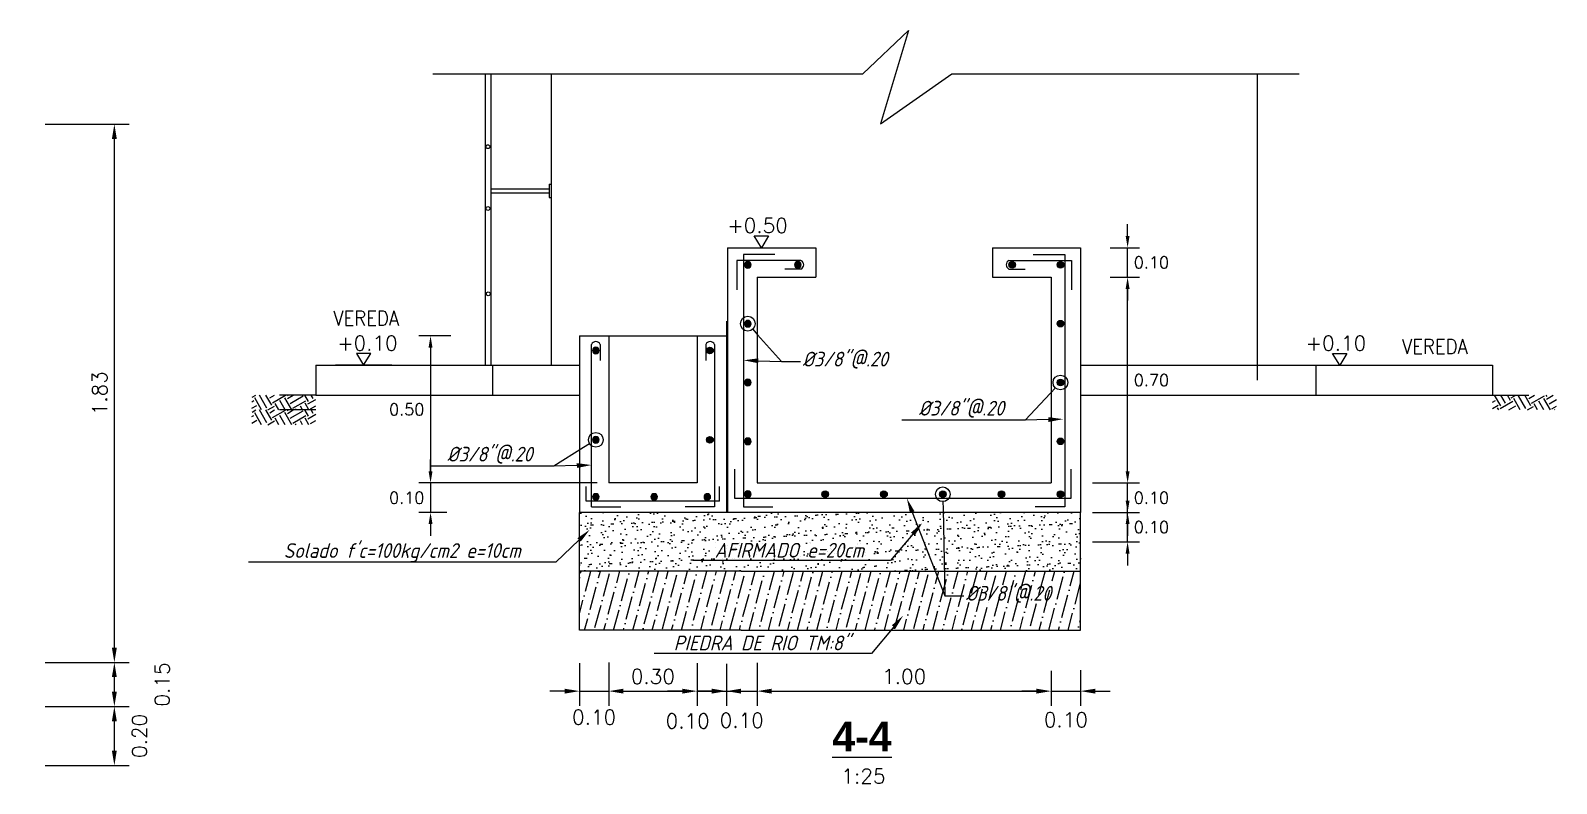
# Model space of a CAD drawing. Header units: metres. Extents: x -90 to 2507, y -28 to 972.
# Drawn here: x -75.85 to -70.66, y -12.04 to -9.48 of the extents above; entities that cross this region are included whole.
import ezdxf
from ezdxf import colors
from ezdxf.entities.mleader import LeaderData, LeaderLine
from ezdxf.enums import TextEntityAlignment as Align
from ezdxf.math import Vec2, Vec3

# ---------------------------------------------------------------- set-up
doc = ezdxf.new("R2010")
doc.units = ezdxf.units.M
for name, color, linetype in [('A-NIVEL DE TERRENO NATURAL', 34, 'Continuous'), ('A-NIVELES', 7, 'Continuous'), ('C-CASCO-01', 1, 'Continuous'), ('C-FIERRO-04', 4, 'Continuous'), ('G-achurado', 9, 'Continuous'), ('G-acotado', 8, 'Continuous'), ('G-textos-notas', 7, 'Continuous'), ('G-textos-titulos', 4, 'Continuous'), ('S-TUBERIAS-NUEVAS', 3, 'Continuous')]:
    doc.layers.add(name, color=color, linetype=linetype)
doc.layers.add('C - SECCIONES - REFUERZOS', color=8, linetype='Continuous', lineweight=20)
doc.styles.add('01COTAS', font='romans.shx')
doc.styles.add('25-NOTAS', font='romans.shx', dxfattribs={"height": 0.05})
doc.styles.add('25-TITULO', font='arialbd.ttf', dxfattribs={"height": 0.1})
doc.styles.add('PRISMA-TEXTOS-GENERALES', font='isocp.shx', dxfattribs={"oblique": 15})
doc.styles.add('ROMANS', font='romans.shx')
doc.dimstyles.new('DIM-20-CORTE', dxfattribs={"dimscale": 0.02, "dimtxt": 2, "dimasz": 2, "dimexe": 2, "dimexo": 2, "dimgap": 1, "dimtad": 2, "dimtih": 1, "dimtoh": 1, "dimzin": 1, "dimdsep": 46, "dimtxsty": '01COTAS', "dimcen": 25, "dimclrd": 9, "dimclre": 9, "dimclrt": 7, "dimadec": 0, "dimazin": 0, "dimtfac": 1, "dimtmove": 2, "dimatfit": 3, "dimfxl": 1, "dimtolj": 1, "dimtzin": 0, "dimarcsym": 0})
doc.dimstyles.new('DIM-25-PLANTA', dxfattribs={"dimscale": 0.025, "dimtxt": 2, "dimasz": 2, "dimexe": 2, "dimexo": 2, "dimgap": 1, "dimtad": 1, "dimzin": 1, "dimdsep": 46, "dimtxsty": '01COTAS', "dimcen": 25, "dimclrd": 256, "dimclre": 256, "dimclrt": 7, "dimadec": 0, "dimazin": 0, "dimtfac": 1, "dimtmove": 2, "dimatfit": 3, "dimfxl": 1, "dimtolj": 1, "dimtzin": 0, "dimarcsym": 0})

# ---------------------------------------------------------------- blocks, each defined once
blk = doc.blocks.new('*D400')
at = {"layer": 'Defpoints', "color": 0, "transparency": 16777216}
for p in [(-75.85, -11.778), (-75.565, -11.778), (-75.85, -11.978)]:
    blk.add_point(p, dxfattribs=at)
at = {"layer": 'G-acotado', "lineweight": -2, "transparency": 16777216}
for p, q in [((-75.8, -11.778), (-75.515, -11.778)), ((-75.565, -11.928), (-75.565, -11.828)), ((-75.8, -11.978), (-75.515, -11.978))]:
    blk.add_line(p, q, dxfattribs=at)
at = {"layer": 'G-acotado', "transparency": 16777216}
for points in [[(-75.5734, -11.828), (-75.5567, -11.828), (-75.565, -11.778)], [(-75.5734, -11.928), (-75.5567, -11.928), (-75.565, -11.978)]]:
    blk.add_solid(points, dxfattribs=at)
at = {"layer": 'G-acotado', "color": 7, "transparency": 16777216, "insert": (-75.4794, -11.878), "char_height": 0.05, "attachment_point": 5, "rotation": 90, "style": '01COTAS'}
blk.add_mtext('\\A1;0.20', dxfattribs=at)
blk = doc.blocks.new('*D401')
at = {"layer": 'Defpoints', "color": 0, "transparency": 16777216}
for p in [(-75.85, -11.628), (-75.565, -11.628), (-75.85, -11.778)]:
    blk.add_point(p, dxfattribs=at)
at = {"layer": 'G-acotado', "lineweight": -2, "transparency": 16777216}
for p, q in [((-75.8, -11.628), (-75.515, -11.628)), ((-75.565, -11.728), (-75.565, -11.678)), ((-75.8, -11.778), (-75.515, -11.778))]:
    blk.add_line(p, q, dxfattribs=at)
at = {"layer": 'G-acotado', "transparency": 16777216}
for points in [[(-75.5734, -11.678), (-75.5567, -11.678), (-75.565, -11.628)], [(-75.5734, -11.728), (-75.5567, -11.728), (-75.565, -11.778)]]:
    blk.add_solid(points, dxfattribs=at)
at = {"layer": 'G-acotado', "color": 7, "transparency": 16777216, "insert": (-75.4025, -11.703), "char_height": 0.05, "attachment_point": 5, "rotation": 90, "style": '01COTAS'}
blk.add_mtext('\\A1;0.15', dxfattribs=at)
blk = doc.blocks.new('*D405')
at = {"layer": 'Defpoints', "color": 0, "transparency": 16777216}
for p in [(-75.85, -9.798), (-75.565, -9.798), (-75.85, -11.628)]:
    blk.add_point(p, dxfattribs=at)
at = {"layer": 'G-acotado', "lineweight": -2, "transparency": 16777216}
for p, q in [((-75.8, -9.798), (-75.515, -9.798)), ((-75.565, -11.578), (-75.565, -9.848)), ((-75.8, -11.628), (-75.515, -11.628))]:
    blk.add_line(p, q, dxfattribs=at)
at = {"layer": 'G-acotado', "transparency": 16777216}
for points in [[(-75.5734, -9.848), (-75.5567, -9.848), (-75.565, -9.798)], [(-75.5734, -11.578), (-75.5567, -11.578), (-75.565, -11.628)]]:
    blk.add_solid(points, dxfattribs=at)
at = {"layer": 'G-acotado', "color": 7, "transparency": 16777216, "insert": (-75.615, -10.713), "char_height": 0.05, "attachment_point": 5, "rotation": 90, "style": '01COTAS'}
blk.add_mtext('\\A1;1.83', dxfattribs=at)
blk = doc.blocks.new('NIVEL-CORTE')
at = {"color": 1}
blk.add_line((-4.79, 0), (4.79, 0), dxfattribs=at)
blk.add_lwpolyline([(0, 0), (-1.22, 2.01), (1.22, 2.01), (0, 0)])
at = {"style": 'ROMANS'}
blk.add_attdef('+1.50', text='', height=2, dxfattribs=at).set_placement((-0.45, 2.95), align=Align.CENTER)
blk = doc.blocks.new('PUNTO FIERRO')
at = {"layer": 'C - SECCIONES - REFUERZOS', "const_width": 0.0125}
blk.add_lwpolyline([(-0.00625, 0, 1), (0.00625, 0, 1)], format="xyb", close=True, dxfattribs=at)
at = {"layer": 'C - SECCIONES - REFUERZOS'}
blk.add_circle((0, 0), 0.0125, dxfattribs=at)
blk = doc.blocks.new('_DotBlank')
at = {"color": 0, "linetype": 'ByBlock', "lineweight": -2}
blk.add_line((-0.5, 0), (-1, 0), dxfattribs=at)
blk.add_circle((0, 0), 0.5, dxfattribs=at)
blk = doc.blocks.new('*D459')
at = {"layer": 'Defpoints', "color": 0, "transparency": 16777216}
for p in [(-73.9841, -11.5806), (-73.8841, -11.5785), (-73.8841, -11.7257)]:
    blk.add_point(p, dxfattribs=at)
at = {"layer": 'G-acotado', "lineweight": -2, "transparency": 16777216}
for p, q in [((-73.9841, -11.6306), (-73.9841, -11.7757)), ((-73.8841, -11.6285), (-73.8841, -11.7757)), ((-74.0341, -11.7257), (-74.0841, -11.7257)), ((-73.9841, -11.7257), (-73.8841, -11.7257)), ((-73.8341, -11.7257), (-73.7841, -11.7257))]:
    blk.add_line(p, q, dxfattribs=at)
at = {"layer": 'G-acotado', "transparency": 16777216}
for points in [[(-74.0341, -11.7174), (-74.0341, -11.7341), (-73.9841, -11.7257)], [(-73.8341, -11.7174), (-73.8341, -11.7341), (-73.8841, -11.7257)]]:
    blk.add_solid(points, dxfattribs=at)
at = {"layer": 'G-acotado', "color": 7, "transparency": 16777216, "insert": (-73.9341, -11.8145), "char_height": 0.05, "attachment_point": 5, "style": '01COTAS'}
blk.add_mtext('\\A1;0.10', dxfattribs=at)
blk = doc.blocks.new('*D460')
at = {"layer": 'Defpoints', "color": 0, "transparency": 16777216}
for p in [(-73.8841, -11.5785), (-73.5841, -11.5806), (-73.5841, -11.7257)]:
    blk.add_point(p, dxfattribs=at)
at = {"layer": 'G-acotado', "lineweight": -2, "transparency": 16777216}
for p, q in [((-73.8841, -11.6285), (-73.8841, -11.7757)), ((-73.5841, -11.6306), (-73.5841, -11.7757)), ((-73.8341, -11.7257), (-73.6341, -11.7257))]:
    blk.add_line(p, q, dxfattribs=at)
at = {"layer": 'G-acotado', "transparency": 16777216}
for points in [[(-73.8341, -11.7174), (-73.8341, -11.7341), (-73.8841, -11.7257)], [(-73.6341, -11.7174), (-73.6341, -11.7341), (-73.5841, -11.7257)]]:
    blk.add_solid(points, dxfattribs=at)
at = {"layer": 'G-acotado', "color": 7, "transparency": 16777216, "insert": (-73.7341, -11.6757), "char_height": 0.05, "attachment_point": 5, "style": '01COTAS'}
blk.add_mtext('\\A1;0.30', dxfattribs=at)
blk = doc.blocks.new('*D461')
at = {"layer": 'Defpoints', "color": 0, "transparency": 16777216}
for p in [(-73.5841, -11.5806), (-73.4841, -11.5827), (-73.4841, -11.7257)]:
    blk.add_point(p, dxfattribs=at)
at = {"layer": 'G-acotado', "lineweight": -2, "transparency": 16777216}
for p, q in [((-73.5841, -11.6306), (-73.5841, -11.7757)), ((-73.4841, -11.6327), (-73.4841, -11.7757)), ((-73.6341, -11.7257), (-73.6841, -11.7257)), ((-73.5841, -11.7257), (-73.4841, -11.7257)), ((-73.4341, -11.7257), (-73.3841, -11.7257))]:
    blk.add_line(p, q, dxfattribs=at)
at = {"layer": 'G-acotado', "transparency": 16777216}
for points in [[(-73.6341, -11.7174), (-73.6341, -11.7341), (-73.5841, -11.7257)], [(-73.4341, -11.7174), (-73.4341, -11.7341), (-73.4841, -11.7257)]]:
    blk.add_solid(points, dxfattribs=at)
at = {"layer": 'G-acotado', "color": 7, "transparency": 16777216, "insert": (-73.6159, -11.8272), "char_height": 0.05, "attachment_point": 5, "style": '01COTAS'}
blk.add_mtext('\\A1;0.10', dxfattribs=at)
blk = doc.blocks.new('*D462')
at = {"layer": 'Defpoints', "color": 0, "transparency": 16777216}
for p in [(-73.4841, -11.5827), (-73.38, -11.5797), (-73.38, -11.7257)]:
    blk.add_point(p, dxfattribs=at)
at = {"layer": 'G-acotado', "lineweight": -2, "transparency": 16777216}
for p, q in [((-73.4841, -11.6327), (-73.4841, -11.7757)), ((-73.38, -11.6297), (-73.38, -11.7757)), ((-73.5341, -11.7257), (-73.5841, -11.7257)), ((-73.4841, -11.7257), (-73.38, -11.7257)), ((-73.33, -11.7257), (-73.28, -11.7257))]:
    blk.add_line(p, q, dxfattribs=at)
at = {"layer": 'G-acotado', "transparency": 16777216}
for points in [[(-73.5341, -11.7174), (-73.5341, -11.7341), (-73.4841, -11.7257)], [(-73.33, -11.7174), (-73.33, -11.7341), (-73.38, -11.7257)]]:
    blk.add_solid(points, dxfattribs=at)
at = {"layer": 'G-acotado', "color": 7, "transparency": 16777216, "insert": (-73.4321, -11.825), "char_height": 0.05, "attachment_point": 5, "style": '01COTAS'}
blk.add_mtext('\\A1;0.10', dxfattribs=at)
blk = doc.blocks.new('*D463')
at = {"layer": 'Defpoints', "color": 0, "transparency": 16777216}
for p in [(-73.38, -11.5797), (-72.38, -11.6061), (-72.38, -11.7257)]:
    blk.add_point(p, dxfattribs=at)
at = {"layer": 'G-acotado', "lineweight": -2, "transparency": 16777216}
for p, q in [((-73.38, -11.6297), (-73.38, -11.7757)), ((-72.38, -11.6561), (-72.38, -11.7757)), ((-73.33, -11.7257), (-72.43, -11.7257))]:
    blk.add_line(p, q, dxfattribs=at)
at = {"layer": 'G-acotado', "transparency": 16777216}
for points in [[(-73.33, -11.7174), (-73.33, -11.7341), (-73.38, -11.7257)], [(-72.43, -11.7174), (-72.43, -11.7341), (-72.38, -11.7257)]]:
    blk.add_solid(points, dxfattribs=at)
at = {"layer": 'G-acotado', "color": 7, "transparency": 16777216, "insert": (-72.88, -11.6757), "char_height": 0.05, "attachment_point": 5, "style": '01COTAS'}
blk.add_mtext('\\A1;1.00', dxfattribs=at)
blk = doc.blocks.new('*D464')
at = {"layer": 'Defpoints', "color": 0, "transparency": 16777216}
for p in [(-72.38, -11.6061), (-72.28, -11.604), (-72.28, -11.7257)]:
    blk.add_point(p, dxfattribs=at)
at = {"layer": 'G-acotado', "lineweight": -2, "transparency": 16777216}
for p, q in [((-72.38, -11.6561), (-72.38, -11.7757)), ((-72.28, -11.654), (-72.28, -11.7757)), ((-72.43, -11.7257), (-72.48, -11.7257)), ((-72.38, -11.7257), (-72.28, -11.7257)), ((-72.23, -11.7257), (-72.18, -11.7257))]:
    blk.add_line(p, q, dxfattribs=at)
at = {"layer": 'G-acotado', "transparency": 16777216}
for points in [[(-72.43, -11.7174), (-72.43, -11.7341), (-72.38, -11.7257)], [(-72.23, -11.7174), (-72.23, -11.7341), (-72.28, -11.7257)]]:
    blk.add_solid(points, dxfattribs=at)
at = {"layer": 'G-acotado', "color": 7, "transparency": 16777216, "insert": (-72.33, -11.8229), "char_height": 0.05, "attachment_point": 5, "style": '01COTAS'}
blk.add_mtext('\\A1;0.10', dxfattribs=at)
blk = doc.blocks.new('*D578')
at = {"layer": 'Defpoints', "color": 0, "transparency": 16777216}
for p in [(-72.28, -11.118), (-72.1203, -11.118), (-72.28, -11.218)]:
    blk.add_point(p, dxfattribs=at)
at = {"layer": 'G-acotado', "color": 9, "lineweight": -2, "transparency": 16777216}
for p, q in [((-72.1203, -11.078), (-72.1203, -11.038)), ((-72.24, -11.118), (-72.0803, -11.118)), ((-72.1203, -11.218), (-72.1203, -11.118)), ((-72.24, -11.218), (-72.0803, -11.218)), ((-72.1203, -11.258), (-72.1203, -11.298))]:
    blk.add_line(p, q, dxfattribs=at)
at = {"layer": 'G-acotado', "color": 9, "transparency": 16777216}
for points in [[(-72.1269, -11.078), (-72.1136, -11.078), (-72.1203, -11.118)], [(-72.1269, -11.258), (-72.1136, -11.258), (-72.1203, -11.218)]]:
    blk.add_solid(points, dxfattribs=at)
at = {"layer": 'G-acotado', "color": 7, "transparency": 16777216, "insert": (-72.0393, -11.168), "char_height": 0.04, "attachment_point": 5, "style": '01COTAS'}
blk.add_mtext('\\A1;0.10', dxfattribs=at)
blk = doc.blocks.new('*D579')
at = {"layer": 'Defpoints', "color": 0, "transparency": 16777216}
for p in [(-72.28, -11.018), (-72.1203, -11.018), (-72.28, -11.118)]:
    blk.add_point(p, dxfattribs=at)
at = {"layer": 'G-acotado', "color": 9, "lineweight": -2, "transparency": 16777216}
for p, q in [((-72.1203, -10.978), (-72.1203, -10.938)), ((-72.24, -11.018), (-72.0803, -11.018)), ((-72.1203, -11.118), (-72.1203, -11.018)), ((-72.24, -11.118), (-72.0803, -11.118)), ((-72.1203, -11.158), (-72.1203, -11.198))]:
    blk.add_line(p, q, dxfattribs=at)
at = {"layer": 'G-acotado', "color": 9, "transparency": 16777216}
for points in [[(-72.1269, -10.978), (-72.1136, -10.978), (-72.1203, -11.018)], [(-72.1269, -11.158), (-72.1136, -11.158), (-72.1203, -11.118)]]:
    blk.add_solid(points, dxfattribs=at)
at = {"layer": 'G-acotado', "color": 7, "transparency": 16777216, "insert": (-72.0393, -11.068), "char_height": 0.04, "attachment_point": 5, "style": '01COTAS'}
blk.add_mtext('\\A1;0.10', dxfattribs=at)
blk = doc.blocks.new('*D465')
at = {"layer": 'Defpoints', "color": 0, "transparency": 16777216}
for p in [(-72.2197, -10.318), (-72.1203, -10.318), (-72.28, -11.018)]:
    blk.add_point(p, dxfattribs=at)
at = {"layer": 'G-acotado', "color": 9, "lineweight": -2, "transparency": 16777216}
for p, q in [((-72.1797, -10.318), (-72.0803, -10.318)), ((-72.1203, -10.978), (-72.1203, -10.358)), ((-72.24, -11.018), (-72.0803, -11.018))]:
    blk.add_line(p, q, dxfattribs=at)
at = {"layer": 'G-acotado', "color": 9, "transparency": 16777216}
for points in [[(-72.1269, -10.358), (-72.1136, -10.358), (-72.1203, -10.318)], [(-72.1269, -10.978), (-72.1136, -10.978), (-72.1203, -11.018)]]:
    blk.add_solid(points, dxfattribs=at)
at = {"layer": 'G-acotado', "color": 7, "transparency": 16777216, "insert": (-72.0393, -10.668), "char_height": 0.04, "attachment_point": 5, "style": '01COTAS'}
blk.add_mtext('\\A1;0.70', dxfattribs=at)
blk = doc.blocks.new('*D466')
at = {"layer": 'Defpoints', "color": 0, "transparency": 16777216}
for p in [(-72.2197, -10.218), (-72.1203, -10.218), (-72.2197, -10.318)]:
    blk.add_point(p, dxfattribs=at)
at = {"layer": 'G-acotado', "color": 9, "lineweight": -2, "transparency": 16777216}
for p, q in [((-72.1203, -10.178), (-72.1203, -10.138)), ((-72.1797, -10.218), (-72.0803, -10.218)), ((-72.1203, -10.318), (-72.1203, -10.218)), ((-72.1797, -10.318), (-72.0803, -10.318)), ((-72.1203, -10.358), (-72.1203, -10.398))]:
    blk.add_line(p, q, dxfattribs=at)
at = {"layer": 'G-acotado', "color": 9, "transparency": 16777216}
for points in [[(-72.1269, -10.178), (-72.1136, -10.178), (-72.1203, -10.218)], [(-72.1269, -10.358), (-72.1136, -10.358), (-72.1203, -10.318)]]:
    blk.add_solid(points, dxfattribs=at)
at = {"layer": 'G-acotado', "color": 7, "transparency": 16777216, "insert": (-72.0393, -10.268), "char_height": 0.04, "attachment_point": 5, "style": '01COTAS'}
blk.add_mtext('\\A1;0.10', dxfattribs=at)
blk = doc.blocks.new('*D467')
at = {"layer": 'Defpoints', "color": 0, "transparency": 16777216}
for p in [(-74.3806, -10.5177), (-74.4901, -11.018), (-73.8841, -11.018)]:
    blk.add_point(p, dxfattribs=at)
at = {"layer": 'G-acotado', "color": 9, "lineweight": -2, "transparency": 16777216}
for p, q in [((-74.4206, -10.5177), (-74.5301, -10.5177)), ((-74.4901, -10.5577), (-74.4901, -10.978)), ((-73.9241, -11.018), (-74.5301, -11.018))]:
    blk.add_line(p, q, dxfattribs=at)
at = {"layer": 'G-acotado', "color": 9, "transparency": 16777216}
for points in [[(-74.4968, -10.5577), (-74.4834, -10.5577), (-74.4901, -10.5177)], [(-74.4968, -10.978), (-74.4834, -10.978), (-74.4901, -11.018)]]:
    blk.add_solid(points, dxfattribs=at)
at = {"layer": 'G-acotado', "color": 7, "transparency": 16777216, "insert": (-74.571, -10.7678), "char_height": 0.04, "attachment_point": 5, "style": '01COTAS'}
blk.add_mtext('\\A1;0.50', dxfattribs=at)
blk = doc.blocks.new('*D468')
at = {"layer": 'Defpoints', "color": 0, "transparency": 16777216}
for p in [(-74.404, -11.018), (-74.4901, -11.118), (-74.3946, -11.118)]:
    blk.add_point(p, dxfattribs=at)
at = {"layer": 'G-acotado', "color": 9, "lineweight": -2, "transparency": 16777216}
for p, q in [((-74.4901, -10.978), (-74.4901, -10.938)), ((-74.444, -11.018), (-74.5301, -11.018)), ((-74.4901, -11.018), (-74.4901, -11.118)), ((-74.4346, -11.118), (-74.5301, -11.118)), ((-74.4901, -11.158), (-74.4901, -11.198))]:
    blk.add_line(p, q, dxfattribs=at)
at = {"layer": 'G-acotado', "color": 9, "transparency": 16777216}
for points in [[(-74.4968, -10.978), (-74.4834, -10.978), (-74.4901, -11.018)], [(-74.4968, -11.158), (-74.4834, -11.158), (-74.4901, -11.118)]]:
    blk.add_solid(points, dxfattribs=at)
at = {"layer": 'G-acotado', "color": 7, "transparency": 16777216, "insert": (-74.571, -11.068), "char_height": 0.04, "attachment_point": 5, "style": '01COTAS'}
blk.add_mtext('\\A1;0.10', dxfattribs=at)

msp = doc.modelspace()

# ---------------------------------------------------------------- hatches: boundary and pattern name
at = {"layer": 'G-achurado'}
h = msp.add_hatch(dxfattribs=at)
h.set_pattern_fill('EARTH', color=8, scale=0.008, angle=30)
h.set_pattern_definition([(30, (-221.97554, -202.755515), (0.01859409, 0.06939409), [0.0508, -0.0508]), (30, (-221.985064, -202.739017), (0.01859409, 0.06939409), [0.0508, -0.0508]), (30, (-221.99459, -202.72252), (0.01859409, 0.06939409), [0.0508, -0.0508]), (120, (-221.992264, -202.713845), (-0.06939409, 0.01859409), [0.0508, -0.0508]), (120, (-221.975767, -202.70432), (-0.06939409, 0.01859409), [0.0508, -0.0508]), (120, (-221.95927, -202.694795), (-0.06939409, 0.01859409), [0.0508, -0.0508])])
h.paths.add_polyline_path([(-75.0978, -10.7194), (-75.0978, -10.7694), (-74.8803, -10.7694), (-74.8803, -10.7193)])
h = msp.add_hatch(dxfattribs=at)
h.set_pattern_fill('EARTH', color=8, scale=0.008, angle=30)
h.set_pattern_definition([(30, (-222.97554, -202.755515), (0.01859409, 0.06939409), [0.0508, -0.0508]), (30, (-222.985064, -202.739017), (0.01859409, 0.06939409), [0.0508, -0.0508]), (30, (-222.99459, -202.72252), (0.01859409, 0.06939409), [0.0508, -0.0508]), (120, (-222.992264, -202.713845), (-0.06939409, 0.01859409), [0.0508, -0.0508]), (120, (-222.975767, -202.70432), (-0.06939409, 0.01859409), [0.0508, -0.0508]), (120, (-222.95927, -202.694795), (-0.06939409, 0.01859409), [0.0508, -0.0508])])
h.paths.add_polyline_path([(-70.6622, -10.7194), (-70.6622, -10.7694), (-70.8796, -10.7694), (-70.8796, -10.7193)])
h = msp.add_hatch(dxfattribs=at)
h.set_pattern_fill('EARTH', color=8, scale=0.008, angle=30)
h.set_pattern_definition([(30, (-221.97554, -202.805843), (0.01859409, 0.06939409), [0.0508, -0.0508]), (30, (-221.985064, -202.789345), (0.01859409, 0.06939409), [0.0508, -0.0508]), (30, (-221.99459, -202.77285), (0.01859409, 0.06939409), [0.0508, -0.0508]), (120, (-221.992264, -202.764173), (-0.06939409, 0.01859409), [0.0508, -0.0508]), (120, (-221.975767, -202.75465), (-0.06939409, 0.01859409), [0.0508, -0.0508]), (120, (-221.95927, -202.745123), (-0.06939409, 0.01859409), [0.0508, -0.0508])])
h.paths.add_polyline_path([(-75.0978, -10.7697), (-75.0978, -10.8198), (-74.8803, -10.8198), (-74.8803, -10.7696)])
h = msp.add_hatch(dxfattribs=at)
h.set_pattern_fill('AR-SAND', color=256, scale=0.025, angle=45)
h.set_pattern_definition([(82.5, (22.5135, -1.500044), (-0.03517533, 0.032948178), [0, -0.038, 0, -0.0425, 0, -0.040625]), (52.5, (22.5135, -1.500044), (-0.018603438, 0.081174493), [0, -0.0205, 0, -0.03425, 0, -0.013125]), (12.5, (22.491758, -1.521787), (0.054950732, 0.05515081), [0, -0.0125, 0, -0.045, 0, -0.05875]), (2.5, (22.49176, -1.52179), (0.037626054, 0.06865657), [0, -0.00625, 0, -0.0295, 0, -0.03375])])
h.paths.add_polyline_path([(-73.4341, -11.318), (-72.28, -11.318), (-72.28, -11.118), (-73.4841, -11.118), (-73.4841, -11.118), (-73.9841, -11.118), (-73.9841, -11.318), (-73.4341, -11.318)])
h = msp.add_hatch(dxfattribs=at)
h.set_pattern_fill('ANSI36', color=256, scale=0.01, angle=30)
h.set_pattern_definition([(75, (0, -0.2), (-0.016287512, 0.061886758), [0.079375, -0.015875, 0, -0.015875])])
h.paths.add_polyline_path([(-73.4341, -11.518), (-72.28, -11.518), (-72.28, -11.318), (-73.4841, -11.318), (-73.4841, -11.318), (-73.9841, -11.318), (-73.9841, -11.518), (-73.4341, -11.518)])

# ---------------------------------------------------------------- linework, layer by layer
at = {"layer": 'A-NIVEL DE TERRENO NATURAL'}
for points in [[(-74.88, -10.7193), (-75.0041, -10.7193)], [(-70.88, -10.7193), (-70.7559, -10.7193)], [(-74.88, -10.7697), (-75.0041, -10.7697)]]:
    msp.add_lwpolyline(points, dxfattribs=at)
at = {"layer": 'C-CASCO-01'}
for p, q in [((-74.3049, -9.6272), (-74.3049, -10.6177)), ((-74.2849, -9.6272), (-74.2849, -10.6177)), ((-74.08, -9.6272), (-74.08, -10.6177)), ((-71.68, -9.6272), (-71.68, -10.668)), ((-74.0868, -10.0023), (-74.08, -10.0023)), ((-74.0868, -10.0023), (-74.0868, -10.0472)), ((-74.0868, -10.0023), (-74.08, -10.0023)), ((-74.0868, -10.0023), (-74.0868, -10.0472)), ((-74.2849, -10.0183), (-74.0868, -10.0183)), ((-74.2849, -10.0313), (-74.0868, -10.0313)), ((-74.0868, -10.0472), (-74.08, -10.0472)), ((-74.0868, -10.0472), (-74.08, -10.0472)), ((-73.48, -10.218), (-73.48, -11.118)), ((-73.48, -10.218), (-73.18, -10.218)), ((-72.58, -10.218), (-72.28, -10.218)), ((-72.28, -10.218), (-72.28, -11.118)), ((-73.38, -10.318), (-73.18, -10.318)), ((-73.38, -10.318), (-73.38, -11.018)), ((-72.58, -10.318), (-72.38, -10.318)), ((-72.38, -10.318), (-72.38, -11.018)), ((-73.4841, -10.4677), (-73.4841, -11.118)), ((-73.9841, -10.5177), (-73.48, -10.5177)), ((-73.9841, -10.5177), (-73.9841, -11.118)), ((-73.8841, -10.5177), (-73.8841, -11.018)), ((-73.5841, -10.5177), (-73.5841, -11.018)), ((-73.48, -10.5177), (-73.48, -11.118)), ((-74.88, -10.6177), (-73.9841, -10.6177)), ((-74.88, -10.6177), (-74.88, -10.7193)), ((-74.28, -10.6177), (-74.28, -10.7193)), ((-72.28, -10.6177), (-70.88, -10.6177)), ((-71.48, -10.6177), (-71.48, -10.7193)), ((-70.88, -10.6177), (-70.88, -10.7193)), ((-73.48, -10.668), (-73.48, -11.118)), ((-74.88, -10.7193), (-73.9841, -10.7193)), ((-72.28, -10.7193), (-70.88, -10.7193)), ((-73.5841, -11.018), (-73.8841, -11.018)), ((-73.38, -11.018), (-72.38, -11.018)), ((-73.4841, -11.118), (-73.9841, -11.118)), ((-72.28, -11.118), (-72.28, -11.118)), ((-73.4341, -11.318), (-73.9841, -11.318)), ((-73.4341, -11.518), (-73.9841, -11.518))]:
    msp.add_line(p, q, dxfattribs=at)
for points in [[(-74.482, -9.6272), (-73.02, -9.6272), (-72.8649, -9.4797), (-72.9609, -9.7969), (-72.7173, -9.6272), (-71.5371, -9.6272)], [(-73.18, -10.218), (-73.18, -10.318)], [(-72.58, -10.218), (-72.58, -10.318)], [(-73.9841, -11.518), (-73.9841, -11.118)], [(-72.28, -11.518), (-72.28, -11.118), (-73.4841, -11.118)], [(-73.4341, -11.318), (-73.4341, -11.318), (-72.28, -11.318)], [(-73.4341, -11.518), (-73.4341, -11.518), (-72.28, -11.518)]]:
    msp.add_lwpolyline(points, dxfattribs=at)
for centre in [(-74.2948, -9.8748), (-74.2948, -10.0848)]:
    msp.add_circle(centre, 0.0065, dxfattribs=at)
at = {"layer": 'C-FIERRO-04'}
for p, q in [((-73.9428, -11.0987), (-73.9428, -10.547)), ((-73.5247, -10.547), (-73.5247, -11.0987)), ((-73.5072, -11.0796), (-73.9611, -11.0796))]:
    msp.add_line(p, q, dxfattribs=at)
for points in [[(-73.2311, -10.2613), (-73.4485, -10.2613), (-73.4485, -10.3613)], [(-73.3192, -10.2407), (-73.426, -10.2407), (-73.426, -11.0991), (-73.326, -11.0991)], [(-72.5235, -10.2613), (-72.3115, -10.2613), (-72.3115, -10.3613)], [(-72.4408, -10.2407), (-72.334, -10.2407), (-72.334, -11.0991), (-72.434, -11.0991)], [(-73.2311, -10.2905), (-73.286, -10.2905)], [(-72.5235, -10.2905), (-72.4686, -10.2905)], [(-73.9135, -10.547), (-73.9135, -10.6019)], [(-73.554, -10.547), (-73.554, -10.6019)], [(-72.3128, -10.9705), (-72.3128, -11.0705), (-73.456, -11.0705), (-73.456, -10.9705)], [(-73.9611, -11.0796), (-73.9611, -11.0296)], [(-73.5072, -11.0796), (-73.5072, -11.0296)], [(-73.9428, -11.0987), (-73.8428, -11.0987)], [(-73.5247, -11.0987), (-73.6247, -11.0987)]]:
    msp.add_lwpolyline(points, dxfattribs=at)
for centre, start, end in [((-73.2374, -10.2759), 293.5025, 66.4975), ((-72.5172, -10.2759), 113.5025, 246.4975), ((-73.9281, -10.5534), 23.5025, 156.4975), ((-73.5394, -10.5534), 23.5025, 156.4975)]:
    msp.add_arc(centre, 0.016, start, end, dxfattribs=at)
at = {"layer": 'S-TUBERIAS-NUEVAS', "color": 1}
msp.add_circle((-74.2937, -10.3747), 0.0065, dxfattribs=at)

# ---------------------------------------------------------------- block references
at = {"layer": 'A-NIVELES'}
ref = msp.add_blockref('NIVEL-CORTE', (-73.3652, -10.218), dxfattribs=dict(at, xscale=0.02, yscale=0.02, zscale=0.02))
ref.add_attrib('+1.50', '+0.50', dxfattribs={"layer": '0', "height": 0.05, "style": 'ROMANS'}).set_placement((-73.3782, -10.1678), align=Align.CENTER)
ref = msp.add_blockref('NIVEL-CORTE', (-74.7176, -10.6177), dxfattribs=dict(at, xscale=-0.02, yscale=0.02, zscale=0.02))
ref.add_attrib('+1.50', '+0.10', dxfattribs={"layer": '0', "height": 0.05, "style": 'ROMANS'}).set_placement((-74.7046, -10.5674), align=Align.CENTER)
ref = msp.add_blockref('NIVEL-CORTE', (-71.3989, -10.6177), dxfattribs=dict(at, xscale=0.02, yscale=0.02, zscale=0.02))
ref.add_attrib('+1.50', '+0.10', dxfattribs={"layer": '0', "height": 0.05, "style": 'ROMANS'}).set_placement((-71.4119, -10.5674), align=Align.CENTER)
at = {"layer": 'C - SECCIONES - REFUERZOS', "yscale": 0.900000000372529, "zscale": 0.900000000372529}
for p, xscale, rotation in [((-73.4114, -10.2764), -0.900000000372529, 270), ((-73.2417, -10.2764), -0.900000000372529, 270), ((-72.5128, -10.2764), 0.900000000372529, 90.00000000000001), ((-72.3486, -10.2764), 0.900000000372529, 90.00000000000001), ((-73.4114, -10.4764), -0.900000000372529, 270), ((-72.3486, -10.4764), 0.900000000372529, 90.00000000000001), ((-73.9281, -10.5678), -0.900000000372529, 270), ((-73.5401, -10.5678), 0.900000000372529, 90.00000000000001), ((-73.4114, -10.6764), -0.900000000372529, 270), ((-72.3486, -10.6764), 0.900000000372529, 90.00000000000001), ((-73.9281, -10.8713), -0.900000000372529, 270), ((-73.5401, -10.8713), 0.900000000372529, 90.00000000000001), ((-73.4114, -10.8764), -0.900000000372529, 270), ((-72.3486, -10.8764), 0.900000000372529, 90.00000000000001), ((-73.4114, -11.0564), -0.900000000372529, 270), ((-73.1486, -11.0564), 0.900000000372529, 90.00000000000001), ((-72.9486, -11.0564), 0.900000000372529, 90.00000000000001), ((-72.7486, -11.0564), 0.900000000372529, 90.00000000000001), ((-72.5486, -11.0564), 0.900000000372529, 90.00000000000001), ((-72.3486, -11.0564), 0.900000000372529, 90.00000000000001), ((-73.9281, -11.0656), -0.900000000372529, 270), ((-73.7298, -11.0656), -0.900000000372529, 270), ((-73.5491, -11.0656), -0.900000000372529, 270)]:
    msp.add_blockref('PUNTO FIERRO', p, dxfattribs=dict(at, xscale=xscale, rotation=rotation))

# ---------------------------------------------------------------- texts
at = {"layer": 'G-textos-notas', "color": 7, "style": '01COTAS', "width": 0.9}
for p in [(-74.8209, -10.4829), (-71.1876, -10.5786)]:
    msp.add_text('VEREDA', height=0.05, dxfattribs=at).set_placement(p)
at = {"layer": 'G-textos-notas', "style": '25-NOTAS'}
msp.add_text('1:25', height=0.05, dxfattribs=at).set_placement((-73.0184, -12.0147, 0), align=Align.MIDDLE_CENTER)
at = {"layer": 'G-textos-titulos', "insert": (-73.0232, -11.8799), "char_height": 0.1, "attachment_point": 5, "style": '25-TITULO'}
msp.add_mtext('{\\L4-4}', dxfattribs=at)

# ---------------------------------------------------------------- dimensions: what is measured, and where the dimension line sits
at = {"layer": 'G-acotado'}
for base, p1, p2, dimstyle, picture, middle in [((-75.565, -9.798), (-75.85, -11.628), (-75.85, -9.798), 'DIM-25-PLANTA', '*D405', (-75.615, -10.713)), ((-72.1203, -10.218), (-72.2197, -10.318), (-72.2197, -10.218), 'DIM-20-CORTE', '*D466', (-72.0393, -10.268)), ((-72.1203, -10.318), (-72.28, -11.018), (-72.2197, -10.318), 'DIM-20-CORTE', '*D465', (-72.0393, -10.668)), ((-74.4901, -11.018), (-74.3806, -10.5177), (-73.8841, -11.018), 'DIM-20-CORTE', '*D467', (-74.571, -10.7678)), ((-74.4901, -11.118), (-74.404, -11.018), (-74.3946, -11.118), 'DIM-20-CORTE', '*D468', (-74.571, -11.068)), ((-72.1203, -11.018), (-72.28, -11.118), (-72.28, -11.018), 'DIM-20-CORTE', '*D579', (-72.0393, -11.068)), ((-72.1203, -11.118), (-72.28, -11.218), (-72.28, -11.118), 'DIM-20-CORTE', '*D578', (-72.0393, -11.168)), ((-75.565, -11.628), (-75.85, -11.778), (-75.85, -11.628), 'DIM-25-PLANTA', '*D401', (-75.4025, -11.703))]:
    dim = msp.add_linear_dim(base=base, p1=p1, p2=p2, angle=90, dimstyle=dimstyle, dxfattribs=at)
    dim.commit()
    dim.dimension.update_dxf_attribs({"geometry": picture, "text_midpoint": middle})
for base, p1, p2, picture, middle in [((-73.8841, -11.7257), (-73.9841, -11.5806), (-73.8841, -11.5785), '*D459', (-73.9341, -11.8145)), ((-73.4841, -11.7257), (-73.5841, -11.5806), (-73.4841, -11.5827), '*D461', (-73.6159, -11.8272)), ((-73.38, -11.7257), (-73.4841, -11.5827), (-73.38, -11.5797), '*D462', (-73.4321, -11.825)), ((-72.28, -11.7257), (-72.38, -11.6061), (-72.28, -11.604), '*D464', (-72.33, -11.8229))]:
    dim = msp.add_linear_dim(base=base, p1=p1, p2=p2, dimstyle='DIM-25-PLANTA', dxfattribs=at)
    dim.commit()
    dim.dimension.update_dxf_attribs({"geometry": picture, "text_midpoint": middle, "dimtype": 160})
for base, p1, p2, picture, middle in [((-73.5841, -11.7257), (-73.8841, -11.5785), (-73.5841, -11.5806), '*D460', (-73.7341, -11.6757)), ((-72.38, -11.7257), (-73.38, -11.5797), (-72.38, -11.6061), '*D463', (-72.88, -11.6757))]:
    dim = msp.add_linear_dim(base=base, p1=p1, p2=p2, dimstyle='DIM-25-PLANTA', dxfattribs=at)
    dim.commit()
    dim.dimension.update_dxf_attribs({"geometry": picture, "text_midpoint": middle})
dim = msp.add_linear_dim(base=(-75.565, -11.778), p1=(-75.85, -11.978), p2=(-75.85, -11.778), angle=90, dimstyle='DIM-25-PLANTA', dxfattribs=at)
dim.commit()
dim.dimension.update_dxf_attribs({"geometry": '*D400', "text_midpoint": (-75.4794, -11.878), "dimtype": 160})

# ---------------------------------------------------------------- leaders
ml = msp.add_multileader_mtext('Standard', dxfattribs=at)
ml.set_content('{\\C1; }', color=256, style='PRISMA-TEXTOS-GENERALES')
ml.set_leader_properties(color=256, linetype='ByLayer', lineweight=-1)
ml.set_arrow_properties(name='DOTBLANK')
ml.build(insert=Vec2(0, 0))
ml.multileader.update_dxf_attribs({"text_left_attachment_type": 5, "text_right_attachment_type": 5, "dogleg_length": 0.0167, "arrow_head_size": 0.05})
ctx = ml.context
ctx.base_point, ctx.char_height, ctx.arrow_head_size, ctx.landing_gap_size, ctx.plane_origin = Vec3(-73.2808, -10.6049), 0.05, 0.05, 0.0333, Vec3(-72.2689, -11.9673)
ctx.left_attachment, ctx.right_attachment = 5, 5
notes = []
notes.append((ctx, [(0, (1, 1, 0), (-73.2974, -10.6049), (1, 0), 0.0167, [(0, [(-73.4114, -10.4764)], 0, [])])]))
ctx.mtext.insert, ctx.mtext.flow_direction = Vec3(-73.2474, -10.5549), 5
ml = msp.add_multileader_mtext('Standard', dxfattribs=at)
ml.set_content('\\A1;{\\C1;%%C3/8"@.20}', color=256, style='PRISMA-TEXTOS-GENERALES')
ml.set_leader_properties(color=256, linetype='ByLayer', lineweight=-1)
ml.build(insert=Vec2(0, 0))
ml.multileader.update_dxf_attribs({"text_right_attachment_type": 5, "dogleg_length": 0.0167, "arrow_head_size": 0.05})
ctx = ml.context
ctx.base_point, ctx.char_height, ctx.arrow_head_size, ctx.landing_gap_size, ctx.plane_origin = Vec3(-73.2355, -10.6049), 0.05, 0.05, 0.01, Vec3(-72.3997, -11.9673)
ctx.right_attachment = 5
notes.append((ctx, [(0, (1, 1, 0), (-73.2974, -10.6049), (1, 0), 0.0619, [(0, [(-73.426, -10.6009)], 0, [])])]))
ctx.mtext.insert, ctx.mtext.flow_direction = Vec3(-73.2255, -10.5719), 5
ml = msp.add_multileader_mtext('Standard', dxfattribs=at)
ml.set_content('{\\C1; }', color=256, style='PRISMA-TEXTOS-GENERALES')
ml.set_leader_properties(color=256, linetype='ByLayer', lineweight=-1)
ml.set_arrow_properties(name='DOTBLANK')
ml.build(insert=Vec2(0, 0))
ml.multileader.update_dxf_attribs({"text_left_attachment_type": 5, "text_right_attachment_type": 5, "dogleg_length": 0.0167, "arrow_head_size": 0.05})
ctx = ml.context
ctx.base_point, ctx.char_height, ctx.arrow_head_size, ctx.landing_gap_size, ctx.plane_origin = Vec3(-72.5715, -10.8049), 0.05, 0.05, 0.0333, Vec3(-73.4967, -12.1673)
ctx.left_attachment, ctx.right_attachment, ctx.text_align_type = 5, 5, 2
notes.append((ctx, [(0, (1, 1, 0), (-72.4682, -10.8049), (-1, 0), 0.0167, [(0, [(-72.3486, -10.6764)], 0, [])])]))
ctx.mtext.insert, ctx.mtext.alignment, ctx.mtext.flow_direction = Vec3(-72.5182, -10.7549), 3, 5
ml = msp.add_multileader_mtext('Standard', dxfattribs=at)
ml.set_content('\\A1;{\\C1;%%C3/8"@.20}', color=256, style='PRISMA-TEXTOS-GENERALES')
ml.set_leader_properties(color=256, linetype='ByLayer', lineweight=-1)
ml.build(insert=Vec2(0, 0))
ml.multileader.update_dxf_attribs({"text_right_attachment_type": 5, "dogleg_length": 0.0167, "arrow_head_size": 0.05})
ctx = ml.context
ctx.base_point, ctx.char_height, ctx.arrow_head_size, ctx.landing_gap_size, ctx.plane_origin = Vec3(-72.8645, -10.7719), 0.05, 0.05, 0.01, Vec3(-73.3659, -12.1673)
ctx.right_attachment, ctx.text_align_type = 5, 2
notes.append((ctx, [(0, (1, 1, 0), (-72.4682, -10.8049), (-1, 0), 0.0619, [(0, [(-72.3396, -10.8009)], 0, [])])]))
ctx.mtext.insert, ctx.mtext.alignment, ctx.mtext.flow_direction = Vec3(-72.5401, -10.7388), 3, 5
ml = msp.add_multileader_mtext('Standard', dxfattribs=at)
ml.set_content('\\A1;{\\C1;%%C3/8"@.20}', color=256, style='PRISMA-TEXTOS-GENERALES')
ml.set_leader_properties(color=256, linetype='ByLayer', lineweight=-1)
ml.build(insert=Vec2(0, 0))
ml.multileader.update_dxf_attribs({"text_right_attachment_type": 5, "dogleg_length": 0.0167, "arrow_head_size": 0.05})
ctx = ml.context
ctx.base_point, ctx.char_height, ctx.arrow_head_size, ctx.landing_gap_size, ctx.plane_origin = Vec3(-74.4676, -10.928), 0.05, 0.05, 0.01, Vec3(-74.9691, -12.3235)
ctx.right_attachment, ctx.text_align_type = 5, 2
notes.append((ctx, [(0, (1, 1, 0), (-74.0713, -10.9611), (-1, 0), 0.0619, [(0, [(-73.9428, -10.9571)], 0, [])])]))
ctx.mtext.insert, ctx.mtext.alignment, ctx.mtext.flow_direction = Vec3(-74.1432, -10.895), 3, 5
ml = msp.add_multileader_mtext('Standard', dxfattribs=at)
ml.set_content('{\\C1; }', color=256, style='PRISMA-TEXTOS-GENERALES')
ml.set_leader_properties(color=256, linetype='ByLayer', lineweight=-1)
ml.set_arrow_properties(name='DOTBLANK')
ml.build(insert=Vec2(0, 0))
ml.multileader.update_dxf_attribs({"text_left_attachment_type": 5, "text_right_attachment_type": 5, "dogleg_length": 0.0167, "arrow_head_size": 0.05})
ctx = ml.context
ctx.base_point, ctx.char_height, ctx.arrow_head_size, ctx.landing_gap_size, ctx.plane_origin = Vec3(-74.1747, -10.9611), 0.05, 0.05, 0.0333, Vec3(-75.0999, -12.3235)
ctx.left_attachment, ctx.right_attachment, ctx.text_align_type = 5, 5, 2
notes.append((ctx, [(0, (1, 1, 0), (-74.0713, -10.9611), (-1, 0), 0.0167, [(0, [(-73.9281, -10.8713)], 0, [])])]))
ctx.mtext.insert, ctx.mtext.alignment, ctx.mtext.flow_direction = Vec3(-74.1213, -10.9111), 3, 5
ml = msp.add_multileader_mtext('Standard', dxfattribs=at)
ml.set_content('{\\C1; }', color=256, style='PRISMA-TEXTOS-GENERALES')
ml.set_leader_properties(color=256, linetype='ByLayer', lineweight=-1)
ml.set_arrow_properties(name='DOTBLANK')
ml.build(insert=Vec2(0, 0))
ml.multileader.update_dxf_attribs({"text_left_attachment_type": 5, "text_right_attachment_type": 5, "dogleg_length": 0.0167, "arrow_head_size": 0.05})
ctx = ml.context
ctx.base_point, ctx.char_height, ctx.arrow_head_size, ctx.landing_gap_size, ctx.plane_origin = Vec3(-72.7255, -11.4012), 0.05, 0.05, 0.0333, Vec3(-71.7136, -12.6886)
ctx.left_attachment, ctx.right_attachment = 5, 5
notes.append((ctx, [(0, (1, 1, 0), (-72.7421, -11.4012), (1, 0), 0.0167, [(0, [(-72.7486, -11.0564)], 0, [])])]))
ctx.mtext.insert, ctx.mtext.flow_direction = Vec3(-72.6921, -11.3512), 5
ml = msp.add_multileader_mtext('Standard', dxfattribs=at)
ml.set_content('\\A1;{\\C1;%%C3/8"@.20}', color=256, style='PRISMA-TEXTOS-GENERALES')
ml.set_leader_properties(color=256, linetype='ByLayer', lineweight=-1)
ml.build(insert=Vec2(0, 0))
ml.multileader.update_dxf_attribs({"text_right_attachment_type": 5, "dogleg_length": 0.0167, "arrow_head_size": 0.05})
ctx = ml.context
ctx.base_point, ctx.char_height, ctx.arrow_head_size, ctx.landing_gap_size, ctx.plane_origin = Vec3(-72.6802, -11.4012), 0.05, 0.05, 0.01, Vec3(-71.8444, -12.6886)
ctx.right_attachment = 5
notes.append((ctx, [(0, (1, 1, 0), (-72.7421, -11.4012), (1, 0), 0.0619, [(0, [(-72.8707, -11.0705)], 0, [])])]))
ctx.mtext.insert, ctx.mtext.flow_direction = Vec3(-72.6702, -11.3681), 5
ml = msp.add_multileader_mtext('Standard', dxfattribs=at)
ml.set_content('\\A1;{\\C1;AFIRMADO e=20cm}', color=256, style='PRISMA-TEXTOS-GENERALES')
ml.set_leader_properties(color=256, linetype='ByLayer', lineweight=-1)
ml.build(insert=Vec2(0, 0))
ml.multileader.update_dxf_attribs({"text_right_attachment_type": 5, "dogleg_length": 0.3081, "arrow_head_size": 0.05})
ctx = ml.context
ctx.base_point, ctx.char_height, ctx.arrow_head_size, ctx.landing_gap_size, ctx.plane_origin = Vec3(-73.5575, -11.2468), 0.05, 0.05, 0.0333, Vec3(-72.8939, -12.7563)
ctx.right_attachment = 5
notes.append((ctx, [(0, (1, 1, 0), (-72.926, -11.282), (-1, 0), 0.0318, [(0, [(-72.8181, -11.1535)], 0, [])])]))
ctx.mtext.insert, ctx.mtext.flow_direction = Vec3(-73.5241, -11.2217), 5
ml = msp.add_multileader_mtext('Standard', dxfattribs=at)
ml.set_content("\\A1;{\\C1;Solado f'c=100kg/cm2 e=10cm}", color=256, style='PRISMA-TEXTOS-GENERALES')
ml.set_leader_properties(color=256, linetype='ByLayer', lineweight=-1)
ml.build(insert=Vec2(0, 0))
ml.multileader.update_dxf_attribs({"text_right_attachment_type": 5, "dogleg_length": 0.3081, "arrow_head_size": 0.05})
ctx = ml.context
ctx.base_point, ctx.char_height, ctx.arrow_head_size, ctx.landing_gap_size, ctx.plane_origin = Vec3(-75.0227, -11.2548), 0.05, 0.05, 0.0333, Vec3(-74.0324, -12.7613)
ctx.right_attachment = 5
notes.append((ctx, [(0, (1, 1, 0), (-74.0644, -11.287), (-1, 0), 0.0318, [(0, [(-73.9491, -11.1771)], 0, [])])]))
ctx.mtext.insert, ctx.mtext.flow_direction = Vec3(-74.9893, -11.2227), 5
ml = msp.add_multileader_mtext('Standard', dxfattribs=at)
ml.set_content('\\A1;{\\C1;PIEDRA DE RIO TM:8"}', color=256, style='PRISMA-TEXTOS-GENERALES')
ml.set_leader_properties(color=256, linetype='ByLayer', lineweight=-1)
ml.build(insert=Vec2(0, 0))
ml.multileader.update_dxf_attribs({"text_right_attachment_type": 5, "dogleg_length": 0.3081, "arrow_head_size": 0.05})
ctx = ml.context
ctx.base_point, ctx.char_height, ctx.arrow_head_size, ctx.landing_gap_size, ctx.plane_origin = Vec3(-73.6967, -11.5621), 0.05, 0.05, 0.0333, Vec3(-72.9591, -13.0716)
ctx.right_attachment = 5
notes.append((ctx, [(0, (1, 1, 0), (-72.9912, -11.5973), (-1, 0), 0.0318, [(0, [(-72.8833, -11.4688)], 0, [])])]))
ctx.mtext.insert, ctx.mtext.flow_direction = Vec3(-73.6634, -11.537), 5
for ctx, leaders in notes:
    for number, flags, end, landing, length, lines in leaders:
        leader = LeaderData()
        leader.index, (leader.has_last_leader_line, leader.has_dogleg_vector, leader.attachment_direction) = number, flags
        leader.last_leader_point, leader.dogleg_vector, leader.dogleg_length = Vec3(end), Vec3(landing), length
        for number, points, colour, breaks in lines:
            line = LeaderLine()
            line.index, line.vertices, line.color, line.breaks = number, Vec3.list(points), colors.encode_raw_color(colour), breaks
            leader.lines.append(line)
        ctx.leaders.append(leader)

doc.saveas('drawing.dxf')
